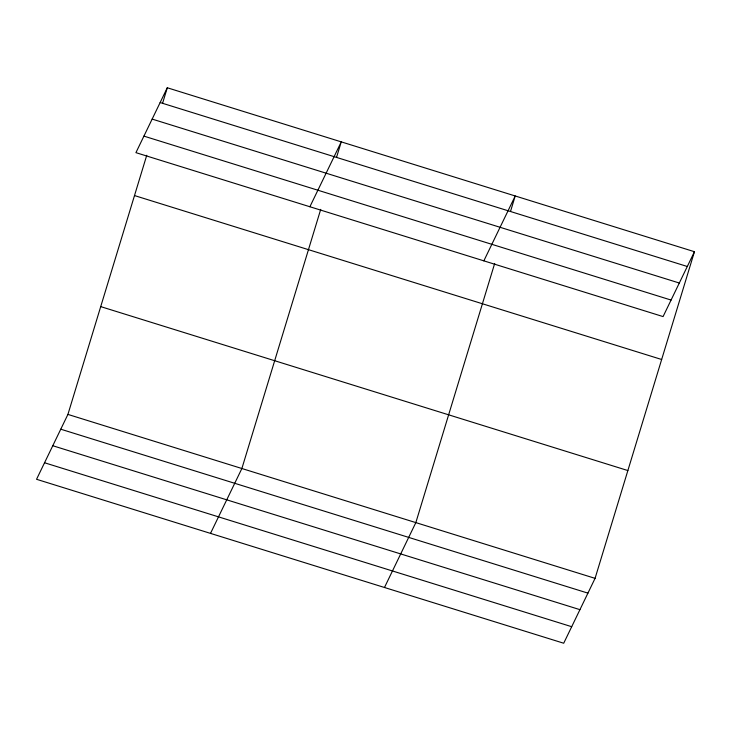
<?xml version="1.0" encoding="UTF-8"?>
<svg xmlns="http://www.w3.org/2000/svg" width="731" height="731" viewBox="0 0 731 731"><rect width="100%" height="100%" fill="white"/><g stroke="black" fill="none" stroke-linecap="round" stroke-linejoin="round"><path stroke-width="1.1" d="M694.45 251.711L663.081 316.587L135.929 152.651L167.289 87.766L694.45 251.711L595.071 578.349L563.711 643.234L36.55 479.289L67.919 414.413L146.757 155.274M162.657 103.007L167.289 87.766M320.717 209.377L241.879 468.507L210.51 533.392M336.616 157.11L341.258 141.869L309.889 206.754M494.677 263.471L415.838 522.61L384.479 587.496M510.576 211.213L515.218 195.963L483.849 260.848M160.144 102.55L687.304 266.495M152.149 119.089L679.309 283.025M143.916 136.121L671.076 300.057M134.495 195.561L661.656 359.497M100.714 306.618L627.865 470.554M67.919 414.413L595.071 578.349M60.764 429.198L587.925 593.133M52.778 445.727L579.939 609.663M44.545 462.76L571.697 626.705"/></g></svg>
